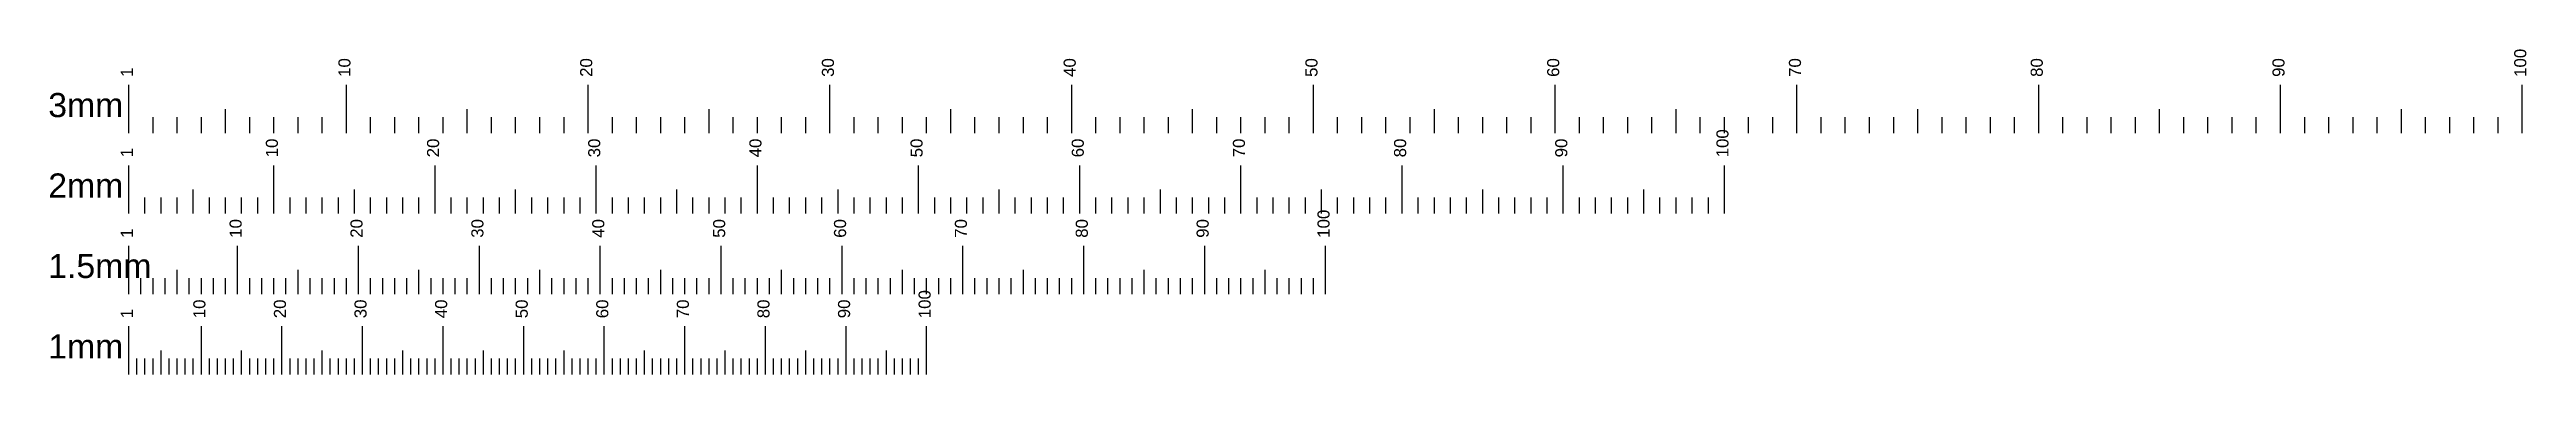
# Model space of a CAD drawing. Header units: millimetres. Extents: x -10 to 298, y 0 to 40.
import ezdxf

# ---------------------------------------------------------------- set-up
doc = ezdxf.new("R2010")
doc.units = ezdxf.units.MM
doc.layers.add('SCAN', color=5, linetype='Continuous')
doc.styles.get("Standard").update_dxf_attribs({"font": 'arial.ttf'})

msp = doc.modelspace()

# ---------------------------------------------------------------- linework, layer by layer
for p, q in [((0, 30), (0, 36)), ((27, 30), (27, 36)), ((57, 30), (57, 36)), ((87, 30), (87, 36)), ((117, 30), (117, 36)), ((147, 30), (147, 36)), ((177, 30), (177, 36)), ((207, 30), (207, 36)), ((237, 30), (237, 36)), ((267, 30), (267, 36)), ((297, 30), (297, 36)), ((3, 30), (3, 32)), ((6, 30), (6, 32)), ((9, 30), (9, 32)), ((12, 30), (12, 33)), ((15, 30), (15, 32)), ((18, 30), (18, 32)), ((21, 30), (21, 32)), ((24, 30), (24, 32)), ((30, 30), (30, 32)), ((33, 30), (33, 32)), ((36, 30), (36, 32)), ((39, 30), (39, 32)), ((42, 30), (42, 33)), ((45, 30), (45, 32)), ((48, 30), (48, 32)), ((51, 30), (51, 32)), ((54, 30), (54, 32)), ((60, 30), (60, 32)), ((63, 30), (63, 32)), ((66, 30), (66, 32)), ((69, 30), (69, 32)), ((72, 30), (72, 33)), ((75, 30), (75, 32)), ((78, 30), (78, 32)), ((81, 30), (81, 32)), ((84, 30), (84, 32)), ((90, 30), (90, 32)), ((93, 30), (93, 32)), ((96, 30), (96, 32)), ((99, 30), (99, 32)), ((102, 30), (102, 33)), ((105, 30), (105, 32)), ((108, 30), (108, 32)), ((111, 30), (111, 32)), ((114, 30), (114, 32)), ((120, 30), (120, 32)), ((123, 30), (123, 32)), ((126, 30), (126, 32)), ((129, 30), (129, 32)), ((132, 30), (132, 33)), ((135, 30), (135, 32)), ((138, 30), (138, 32)), ((141, 30), (141, 32)), ((144, 30), (144, 32)), ((150, 30), (150, 32)), ((153, 30), (153, 32)), ((156, 30), (156, 32)), ((159, 30), (159, 32)), ((162, 30), (162, 33)), ((165, 30), (165, 32)), ((168, 30), (168, 32)), ((171, 30), (171, 32)), ((174, 30), (174, 32)), ((180, 30), (180, 32)), ((183, 30), (183, 32)), ((186, 30), (186, 32)), ((189, 30), (189, 32)), ((192, 30), (192, 33)), ((195, 30), (195, 32)), ((198, 30), (198, 32)), ((201, 30), (201, 32)), ((204, 30), (204, 32)), ((210, 30), (210, 32)), ((213, 30), (213, 32)), ((216, 30), (216, 32)), ((219, 30), (219, 32)), ((222, 30), (222, 33)), ((225, 30), (225, 32)), ((228, 30), (228, 32)), ((231, 30), (231, 32)), ((234, 30), (234, 32)), ((240, 30), (240, 32)), ((243, 30), (243, 32)), ((246, 30), (246, 32)), ((249, 30), (249, 32)), ((252, 30), (252, 33)), ((255, 30), (255, 32)), ((258, 30), (258, 32)), ((261, 30), (261, 32)), ((264, 30), (264, 32)), ((270, 30), (270, 32)), ((273, 30), (273, 32)), ((276, 30), (276, 32)), ((279, 30), (279, 32)), ((282, 30), (282, 33)), ((285, 30), (285, 32)), ((288, 30), (288, 32)), ((291, 30), (291, 32)), ((294, 30), (294, 32)), ((0, 20), (0, 26)), ((18, 20), (18, 26)), ((38, 20), (38, 26)), ((58, 20), (58, 26)), ((78, 20), (78, 26)), ((98, 20), (98, 26)), ((118, 20), (118, 26)), ((138, 20), (138, 26)), ((158, 20), (158, 26)), ((178, 20), (178, 26)), ((198, 20), (198, 26)), ((2, 20), (2, 22)), ((4, 20), (4, 22)), ((6, 20), (6, 22)), ((8, 20), (8, 23)), ((10, 20), (10, 22)), ((12, 20), (12, 22)), ((14, 20), (14, 22)), ((16, 20), (16, 22)), ((20, 20), (20, 22)), ((22, 20), (22, 22)), ((24, 20), (24, 22)), ((26, 20), (26, 22)), ((28, 20), (28, 23)), ((30, 20), (30, 22)), ((32, 20), (32, 22)), ((34, 20), (34, 22)), ((36, 20), (36, 22)), ((40, 20), (40, 22)), ((42, 20), (42, 22)), ((44, 20), (44, 22)), ((46, 20), (46, 22)), ((48, 20), (48, 23)), ((50, 20), (50, 22)), ((52, 20), (52, 22)), ((54, 20), (54, 22)), ((56, 20), (56, 22)), ((60, 20), (60, 22)), ((62, 20), (62, 22)), ((64, 20), (64, 22)), ((66, 20), (66, 22)), ((68, 20), (68, 23)), ((70, 20), (70, 22)), ((72, 20), (72, 22)), ((74, 20), (74, 22)), ((76, 20), (76, 22)), ((80, 20), (80, 22)), ((82, 20), (82, 22)), ((84, 20), (84, 22)), ((86, 20), (86, 22)), ((88, 20), (88, 23)), ((90, 20), (90, 22)), ((92, 20), (92, 22)), ((94, 20), (94, 22)), ((96, 20), (96, 22)), ((100, 20), (100, 22)), ((102, 20), (102, 22)), ((104, 20), (104, 22)), ((106, 20), (106, 22)), ((108, 20), (108, 23)), ((110, 20), (110, 22)), ((112, 20), (112, 22)), ((114, 20), (114, 22)), ((116, 20), (116, 22)), ((120, 20), (120, 22)), ((122, 20), (122, 22)), ((124, 20), (124, 22)), ((126, 20), (126, 22)), ((128, 20), (128, 23)), ((130, 20), (130, 22)), ((132, 20), (132, 22)), ((134, 20), (134, 22)), ((136, 20), (136, 22)), ((140, 20), (140, 22)), ((142, 20), (142, 22)), ((144, 20), (144, 22)), ((146, 20), (146, 22)), ((148, 20), (148, 23)), ((150, 20), (150, 22)), ((152, 20), (152, 22)), ((154, 20), (154, 22)), ((156, 20), (156, 22)), ((160, 20), (160, 22)), ((162, 20), (162, 22)), ((164, 20), (164, 22)), ((166, 20), (166, 22)), ((168, 20), (168, 23)), ((170, 20), (170, 22)), ((172, 20), (172, 22)), ((174, 20), (174, 22)), ((176, 20), (176, 22)), ((180, 20), (180, 22)), ((182, 20), (182, 22)), ((184, 20), (184, 22)), ((186, 20), (186, 22)), ((188, 20), (188, 23)), ((190, 20), (190, 22)), ((192, 20), (192, 22)), ((194, 20), (194, 22)), ((196, 20), (196, 22)), ((0, 10), (0, 16)), ((13.5, 10), (13.5, 16)), ((28.5, 10), (28.5, 16)), ((43.5, 10), (43.5, 16)), ((58.5, 10), (58.5, 16)), ((73.5, 10), (73.5, 16)), ((88.5, 10), (88.5, 16)), ((103.5, 10), (103.5, 16)), ((118.5, 10), (118.5, 16)), ((133.5, 10), (133.5, 16)), ((148.5, 10), (148.5, 16)), ((6, 10), (6, 13)), ((21, 10), (21, 13)), ((36, 10), (36, 13)), ((51, 10), (51, 13)), ((66, 10), (66, 13)), ((81, 10), (81, 13)), ((96, 10), (96, 13)), ((111, 10), (111, 13)), ((126, 10), (126, 13)), ((141, 10), (141, 13)), ((1.5, 10), (1.5, 12)), ((3, 10), (3, 12)), ((4.5, 10), (4.5, 12)), ((7.5, 10), (7.5, 12)), ((9, 10), (9, 12)), ((10.5, 10), (10.5, 12)), ((12, 10), (12, 12)), ((15, 10), (15, 12)), ((16.5, 10), (16.5, 12)), ((18, 10), (18, 12)), ((19.5, 10), (19.5, 12)), ((22.5, 10), (22.5, 12)), ((24, 10), (24, 12)), ((25.5, 10), (25.5, 12)), ((27, 10), (27, 12)), ((30, 10), (30, 12)), ((31.5, 10), (31.5, 12)), ((33, 10), (33, 12)), ((34.5, 10), (34.5, 12)), ((37.5, 10), (37.5, 12)), ((39, 10), (39, 12)), ((40.5, 10), (40.5, 12)), ((42, 10), (42, 12)), ((45, 10), (45, 12)), ((46.5, 10), (46.5, 12)), ((48, 10), (48, 12)), ((49.5, 10), (49.5, 12)), ((52.5, 10), (52.5, 12)), ((54, 10), (54, 12)), ((55.5, 10), (55.5, 12)), ((57, 10), (57, 12)), ((60, 10), (60, 12)), ((61.5, 10), (61.5, 12)), ((63, 10), (63, 12)), ((64.5, 10), (64.5, 12)), ((67.5, 10), (67.5, 12)), ((69, 10), (69, 12)), ((70.5, 10), (70.5, 12)), ((72, 10), (72, 12)), ((75, 10), (75, 12)), ((76.5, 10), (76.5, 12)), ((78, 10), (78, 12)), ((79.5, 10), (79.5, 12)), ((82.5, 10), (82.5, 12)), ((84, 10), (84, 12)), ((85.5, 10), (85.5, 12)), ((87, 10), (87, 12)), ((90, 10), (90, 12)), ((91.5, 10), (91.5, 12)), ((93, 10), (93, 12)), ((94.5, 10), (94.5, 12)), ((97.5, 10), (97.5, 12)), ((99, 10), (99, 12)), ((100.5, 10), (100.5, 12)), ((102, 10), (102, 12)), ((105, 10), (105, 12)), ((106.5, 10), (106.5, 12)), ((108, 10), (108, 12)), ((109.5, 10), (109.5, 12)), ((112.5, 10), (112.5, 12)), ((114, 10), (114, 12)), ((115.5, 10), (115.5, 12)), ((117, 10), (117, 12)), ((120, 10), (120, 12)), ((121.5, 10), (121.5, 12)), ((123, 10), (123, 12)), ((124.5, 10), (124.5, 12)), ((127.5, 10), (127.5, 12)), ((129, 10), (129, 12)), ((130.5, 10), (130.5, 12)), ((132, 10), (132, 12)), ((135, 10), (135, 12)), ((136.5, 10), (136.5, 12)), ((138, 10), (138, 12)), ((139.5, 10), (139.5, 12)), ((142.5, 10), (142.5, 12)), ((144, 10), (144, 12)), ((145.5, 10), (145.5, 12)), ((147, 10), (147, 12)), ((0, 0), (0, 6)), ((9, 0), (9, 6)), ((19, 0), (19, 6)), ((29, 0), (29, 6)), ((39, 0), (39, 6)), ((49, 0), (49, 6)), ((59, 0), (59, 6)), ((69, 0), (69, 6)), ((79, 0), (79, 6)), ((89, 0), (89, 6)), ((99, 0), (99, 6)), ((1, 0), (1, 2)), ((2, 0), (2, 2)), ((3, 0), (3, 2)), ((4, 0), (4, 3)), ((5, 0), (5, 2)), ((6, 0), (6, 2)), ((7, 0), (7, 2)), ((8, 0), (8, 2)), ((10, 0), (10, 2)), ((11, 0), (11, 2)), ((12, 0), (12, 2)), ((13, 0), (13, 2)), ((14, 0), (14, 3)), ((15, 0), (15, 2)), ((16, 0), (16, 2)), ((17, 0), (17, 2)), ((18, 0), (18, 2)), ((20, 0), (20, 2)), ((21, 0), (21, 2)), ((22, 0), (22, 2)), ((23, 0), (23, 2)), ((24, 0), (24, 3)), ((25, 0), (25, 2)), ((26, 0), (26, 2)), ((27, 0), (27, 2)), ((28, 0), (28, 2)), ((30, 0), (30, 2)), ((31, 0), (31, 2)), ((32, 0), (32, 2)), ((33, 0), (33, 2)), ((34, 0), (34, 3)), ((35, 0), (35, 2)), ((36, 0), (36, 2)), ((37, 0), (37, 2)), ((38, 0), (38, 2)), ((40, 0), (40, 2)), ((41, 0), (41, 2)), ((42, 0), (42, 2)), ((43, 0), (43, 2)), ((44, 0), (44, 3)), ((45, 0), (45, 2)), ((46, 0), (46, 2)), ((47, 0), (47, 2)), ((48, 0), (48, 2)), ((50, 0), (50, 2)), ((51, 0), (51, 2)), ((52, 0), (52, 2)), ((53, 0), (53, 2)), ((54, 0), (54, 3)), ((55, 0), (55, 2)), ((56, 0), (56, 2)), ((57, 0), (57, 2)), ((58, 0), (58, 2)), ((60, 0), (60, 2)), ((61, 0), (61, 2)), ((62, 0), (62, 2)), ((63, 0), (63, 2)), ((64, 0), (64, 3)), ((65, 0), (65, 2)), ((66, 0), (66, 2)), ((67, 0), (67, 2)), ((68, 0), (68, 2)), ((70, 0), (70, 2)), ((71, 0), (71, 2)), ((72, 0), (72, 2)), ((73, 0), (73, 2)), ((74, 0), (74, 3)), ((75, 0), (75, 2)), ((76, 0), (76, 2)), ((77, 0), (77, 2)), ((78, 0), (78, 2)), ((80, 0), (80, 2)), ((81, 0), (81, 2)), ((82, 0), (82, 2)), ((83, 0), (83, 2)), ((84, 0), (84, 3)), ((85, 0), (85, 2)), ((86, 0), (86, 2)), ((87, 0), (87, 2)), ((88, 0), (88, 2)), ((90, 0), (90, 2)), ((91, 0), (91, 2)), ((92, 0), (92, 2)), ((93, 0), (93, 2)), ((94, 0), (94, 3)), ((95, 0), (95, 2)), ((96, 0), (96, 2)), ((97, 0), (97, 2)), ((98, 0), (98, 2))]:
    msp.add_line(p, q)

# ---------------------------------------------------------------- texts
at = {"layer": 'SCAN'}
for s, p in [('100', (297.5, 37)), ('1', (0.5, 37)), ('10', (27.5, 37)), ('20', (57.5, 37)), ('30', (87.5, 37)), ('40', (117.5, 37)), ('50', (147.5, 37)), ('60', (177.5, 37)), ('70', (207.5, 37)), ('80', (237.5, 37)), ('90', (267.5, 37)), ('1', (0.5, 27)), ('10', (18.5, 27)), ('20', (38.5, 27)), ('30', (58.5, 27)), ('40', (78.5, 27)), ('50', (98.5, 27)), ('60', (118.5, 27)), ('70', (138.5, 27)), ('80', (158.5, 27)), ('90', (178.5, 27)), ('100', (198.5, 27)), ('10', (14, 17)), ('20', (29, 17)), ('30', (44, 17)), ('40', (59, 17)), ('50', (74, 17)), ('60', (89, 17)), ('70', (104, 17)), ('80', (119, 17)), ('90', (134, 17)), ('100', (149, 17)), ('1', (0.5, 17)), ('10', (9.5, 7)), ('20', (19.5, 7)), ('30', (29.5, 7)), ('40', (39.5, 7)), ('50', (49.5, 7)), ('60', (59.5, 7)), ('70', (69.5, 7)), ('80', (79.5, 7)), ('90', (89.5, 7)), ('100', (99.5, 7)), ('1', (0.5, 7))]:
    msp.add_text(s, height=1.5, rotation=90, dxfattribs=at).set_placement(p)
for s, p in [('3mm', (-10, 32)), ('2mm', (-10, 22)), ('1.5mm', (-10, 12)), ('1mm', (-10, 2))]:
    msp.add_text(s, height=3, dxfattribs=at).set_placement(p)

doc.saveas('drawing.dxf')
